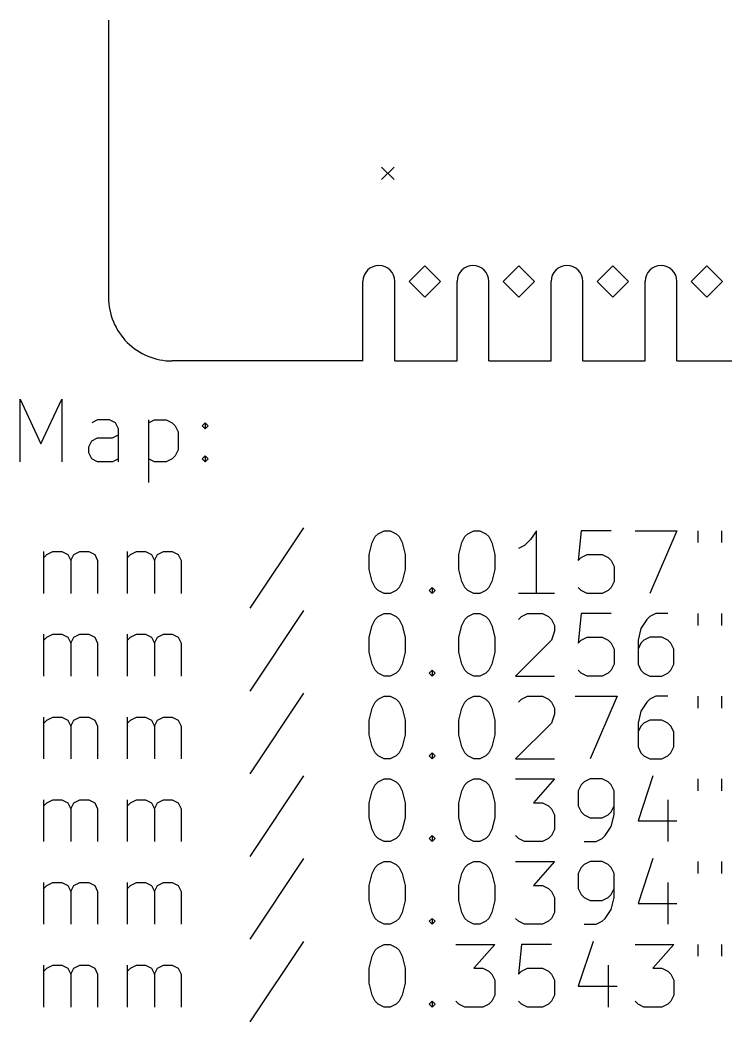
# Model space of a CAD drawing. Extents: x 113.9 to 184, y -131.6 to -37.6.
# Drawn here: x 126.27 to 148.79, y -131.33 to -99.36 of the extents above; entities that cross this region are included whole.
import ezdxf

# ---------------------------------------------------------------- set-up
doc = ezdxf.new("R2010")
doc.units = 0
doc.layers.add('BLACK', color=7, linetype='CONTINUOUS')

msp = doc.modelspace()

# ---------------------------------------------------------------- linework, layer by layer
at = {"layer": 'BLACK', "linetype": 'CONTINUOUS'}
for p, q in [((129.089859, -99.356597), (129.089859, -108.204)), ((137.8, -104.05), (138.2, -104.45)), ((138.2, -104.05), (137.8, -104.45)), ((139.178, -107.196), (138.678, -107.696)), ((139.678, -107.696), (139.178, -107.196)), ((142.178, -107.196), (141.678, -107.696)), ((142.678, -107.696), (142.178, -107.196)), ((145.178, -107.196), (144.678, -107.696)), ((145.678, -107.696), (145.178, -107.196)), ((148.178, -107.196), (147.678, -107.696)), ((148.678, -107.696), (148.178, -107.196)), ((137.208, -110.236002), (137.208, -107.696)), ((138.224, -110.236002), (138.224, -107.696)), ((138.678, -107.696), (139.178, -108.196)), ((139.178, -108.196), (139.678, -107.696)), ((140.208, -110.236002), (140.208, -107.696)), ((141.224, -110.236002), (141.224, -107.696)), ((141.678, -107.696), (142.178, -108.196)), ((142.178, -108.196), (142.678, -107.696)), ((143.208, -110.236002), (143.208, -107.696)), ((144.224, -110.236002), (144.224, -107.696)), ((144.678, -107.696), (145.178, -108.196)), ((145.178, -108.196), (145.678, -107.696)), ((146.208, -110.236002), (146.208, -107.696)), ((147.224, -110.236002), (147.224, -107.696)), ((147.678, -107.696), (148.178, -108.196)), ((148.178, -108.196), (148.678, -107.696)), ((137.208, -110.236002), (131.121859, -110.236002)), ((138.224, -110.236002), (140.208, -110.236002)), ((141.224, -110.236002), (143.208, -110.236002)), ((144.224, -110.236002), (146.208, -110.236002)), ((147.224, -110.236002), (149.208, -110.236002)), ((126.267794, -113.45084), (126.267794, -111.45084)), ((126.267794, -111.45084), (126.934461, -112.879411)), ((126.934461, -112.879411), (127.601127, -111.45084)), ((127.601127, -111.45084), (127.601127, -113.45084)), ((128.743984, -112.117506), (128.553508, -112.212744)), ((129.124937, -112.117506), (128.743984, -112.117506)), ((129.315413, -112.212744), (129.124937, -112.117506)), ((129.410651, -112.403221), (129.315413, -112.212744)), ((130.363032, -112.117506), (130.363032, -114.117506)), ((130.363032, -112.212744), (130.553508, -112.117506)), ((130.553508, -112.117506), (130.934461, -112.117506)), ((130.934461, -112.117506), (131.124937, -112.212744)), ((131.124937, -112.212744), (131.220175, -112.307982)), ((132.077318, -112.307982), (132.172556, -112.212744)), ((132.172556, -112.212744), (132.267794, -112.307982)), ((132.172556, -112.212744), (132.172556, -112.403221)), ((129.410651, -113.45084), (129.410651, -112.403221)), ((131.220175, -112.307982), (131.315413, -112.498459)), ((131.315413, -112.498459), (131.315413, -113.069887)), ((132.172556, -112.403221), (132.077318, -112.307982)), ((132.267794, -112.307982), (132.172556, -112.403221)), ((128.45827, -112.974649), (128.553508, -112.784173)), ((128.553508, -112.784173), (128.743984, -112.688935)), ((128.743984, -112.688935), (129.220175, -112.688935)), ((129.220175, -112.688935), (129.410651, -112.593697)), ((128.45827, -113.165125), (128.45827, -112.974649)), ((128.553508, -113.355602), (128.45827, -113.165125)), ((131.315413, -113.069887), (131.220175, -113.260363)), ((128.743984, -113.45084), (128.553508, -113.355602)), ((129.220175, -113.45084), (128.743984, -113.45084)), ((129.410651, -113.355602), (129.220175, -113.45084)), ((130.553508, -113.45084), (130.363032, -113.355602)), ((130.934461, -113.45084), (130.553508, -113.45084)), ((131.124937, -113.355602), (130.934461, -113.45084)), ((131.220175, -113.260363), (131.124937, -113.355602)), ((132.077318, -113.355602), (132.172556, -113.260363)), ((132.172556, -113.45084), (132.077318, -113.355602)), ((132.172556, -113.260363), (132.267794, -113.355602)), ((132.172556, -113.260363), (132.172556, -113.45084)), ((132.267794, -113.355602), (132.172556, -113.45084)), ((135.315414, -115.555602), (133.601129, -118.12703)), ((137.696367, -115.746078), (137.886843, -115.65084)), ((137.886843, -115.65084), (138.07732, -115.65084)), ((138.07732, -115.65084), (138.267796, -115.746078)), ((140.55351, -115.746078), (140.743986, -115.65084)), ((140.743986, -115.65084), (140.934463, -115.65084)), ((140.934463, -115.65084), (141.124939, -115.746078)), ((142.743986, -115.65084), (142.55351, -115.936554)), ((142.743986, -117.65084), (142.743986, -115.65084)), ((144.172558, -115.65084), (144.07732, -116.603221)), ((145.124939, -115.65084), (144.172558, -115.65084)), ((145.886844, -115.65084), (147.220177, -115.65084)), ((147.220177, -115.65084), (146.363034, -117.65084)), ((147.886844, -115.65084), (147.886844, -116.031792)), ((148.648749, -115.65084), (148.648749, -116.031792)), ((137.410653, -116.412744), (137.505891, -116.031792)), ((137.505891, -116.031792), (137.601129, -115.841316)), ((137.601129, -115.841316), (137.696367, -115.746078)), ((138.267796, -115.746078), (138.363034, -115.841316)), ((138.363034, -115.841316), (138.458272, -116.031792)), ((138.458272, -116.031792), (138.55351, -116.412744)), ((140.267796, -116.412744), (140.363034, -116.031792)), ((140.363034, -116.031792), (140.458272, -115.841316)), ((140.458272, -115.841316), (140.55351, -115.746078)), ((141.124939, -115.746078), (141.220177, -115.841316)), ((141.220177, -115.841316), (141.315415, -116.031792)), ((141.315415, -116.031792), (141.410653, -116.412744)), ((142.55351, -115.936554), (142.363034, -116.12703)), ((127.029699, -117.65084), (127.029699, -116.317506)), ((127.124937, -116.412744), (127.315413, -116.317506)), ((127.315413, -116.317506), (127.601128, -116.317506)), ((127.601128, -116.317506), (127.791604, -116.412744)), ((127.98208, -116.412744), (128.172556, -116.317506)), ((128.172556, -116.317506), (128.45827, -116.317506)), ((128.45827, -116.317506), (128.648747, -116.412744)), ((129.696366, -117.65084), (129.696366, -116.317506)), ((129.791604, -116.412744), (129.98208, -116.317506)), ((129.98208, -116.317506), (130.267795, -116.317506)), ((130.267795, -116.317506), (130.458271, -116.412744)), ((130.648747, -116.412744), (130.839223, -116.317506)), ((130.839223, -116.317506), (131.124937, -116.317506)), ((131.124937, -116.317506), (131.315414, -116.412744)), ((142.363034, -116.12703), (142.172558, -116.222268)), ((127.029699, -116.507982), (127.124937, -116.412744)), ((127.791604, -116.412744), (127.886842, -116.603221)), ((127.886842, -116.603221), (127.98208, -116.412744)), ((127.886842, -116.603221), (127.886842, -117.65084)), ((128.648747, -116.412744), (128.743985, -116.603221)), ((128.743985, -116.603221), (128.743985, -117.65084)), ((129.696366, -116.507982), (129.791604, -116.412744)), ((130.458271, -116.412744), (130.553509, -116.603221)), ((130.553509, -116.603221), (130.648747, -116.412744)), ((130.553509, -116.603221), (130.553509, -117.65084)), ((131.315414, -116.412744), (131.410652, -116.603221)), ((131.410652, -116.603221), (131.410652, -117.65084)), ((137.410653, -116.888935), (137.410653, -116.412744)), ((138.55351, -116.412744), (138.55351, -116.888935)), ((140.267796, -116.888935), (140.267796, -116.412744)), ((141.410653, -116.412744), (141.410653, -116.888935)), ((144.07732, -116.603221), (144.172558, -116.507982)), ((144.172558, -116.507982), (144.363034, -116.412744)), ((144.363034, -116.412744), (144.839225, -116.412744)), ((144.839225, -116.412744), (145.029701, -116.507982)), ((145.029701, -116.507982), (145.124939, -116.603221)), ((145.124939, -116.603221), (145.220177, -116.793697)), ((137.505891, -117.269887), (137.410653, -116.888935)), ((138.55351, -116.888935), (138.458272, -117.269887)), ((140.363034, -117.269887), (140.267796, -116.888935)), ((141.410653, -116.888935), (141.315415, -117.269887)), ((145.220177, -116.793697), (145.220177, -117.269887)), ((137.601129, -117.460363), (137.505891, -117.269887)), ((138.458272, -117.269887), (138.363034, -117.460363)), ((140.458272, -117.460363), (140.363034, -117.269887)), ((141.315415, -117.269887), (141.220177, -117.460363)), ((145.220177, -117.269887), (145.124939, -117.460363)), ((137.696367, -117.555602), (137.601129, -117.460363)), ((137.886843, -117.65084), (137.696367, -117.555602)), ((138.07732, -117.65084), (137.886843, -117.65084)), ((138.267796, -117.555602), (138.07732, -117.65084)), ((138.363034, -117.460363), (138.267796, -117.555602)), ((139.315415, -117.555602), (139.410653, -117.460363)), ((139.410653, -117.65084), (139.315415, -117.555602)), ((139.410653, -117.460363), (139.505891, -117.555602)), ((139.410653, -117.460363), (139.410653, -117.65084)), ((139.505891, -117.555602), (139.410653, -117.65084)), ((140.55351, -117.555602), (140.458272, -117.460363)), ((140.743986, -117.65084), (140.55351, -117.555602)), ((140.934463, -117.65084), (140.743986, -117.65084)), ((141.124939, -117.555602), (140.934463, -117.65084)), ((141.220177, -117.460363), (141.124939, -117.555602)), ((143.315415, -117.65084), (142.172558, -117.65084)), ((144.172558, -117.555602), (144.07732, -117.460363)), ((144.363034, -117.65084), (144.172558, -117.555602)), ((144.839225, -117.65084), (144.363034, -117.65084)), ((145.029701, -117.555602), (144.839225, -117.65084)), ((145.124939, -117.460363), (145.029701, -117.555602)), ((135.315414, -118.195602), (133.601129, -120.76703)), ((137.505891, -118.671792), (137.601129, -118.481316)), ((137.601129, -118.481316), (137.696367, -118.386078)), ((137.696367, -118.386078), (137.886843, -118.29084)), ((137.886843, -118.29084), (138.07732, -118.29084)), ((138.07732, -118.29084), (138.267796, -118.386078)), ((138.267796, -118.386078), (138.363034, -118.481316)), ((138.363034, -118.481316), (138.458272, -118.671792)), ((140.363034, -118.671792), (140.458272, -118.481316)), ((140.458272, -118.481316), (140.55351, -118.386078)), ((140.55351, -118.386078), (140.743986, -118.29084)), ((140.743986, -118.29084), (140.934463, -118.29084)), ((140.934463, -118.29084), (141.124939, -118.386078)), ((141.124939, -118.386078), (141.220177, -118.481316)), ((141.220177, -118.481316), (141.315415, -118.671792)), ((142.172558, -118.481316), (142.267796, -118.386078)), ((142.267796, -118.386078), (142.458272, -118.29084)), ((142.458272, -118.29084), (142.934463, -118.29084)), ((142.934463, -118.29084), (143.124939, -118.386078)), ((143.124939, -118.386078), (143.220177, -118.481316)), ((143.220177, -118.481316), (143.315415, -118.671792)), ((144.172558, -118.29084), (144.07732, -119.243221)), ((145.124939, -118.29084), (144.172558, -118.29084)), ((146.267796, -118.481316), (146.07732, -118.76703)), ((146.363034, -118.386078), (146.267796, -118.481316)), ((146.55351, -118.29084), (146.363034, -118.386078)), ((146.934463, -118.29084), (146.55351, -118.29084)), ((147.886844, -118.29084), (147.886844, -118.671792)), ((148.648749, -118.29084), (148.648749, -118.671792)), ((137.410653, -119.052744), (137.505891, -118.671792)), ((138.458272, -118.671792), (138.55351, -119.052744)), ((140.267796, -119.052744), (140.363034, -118.671792)), ((141.315415, -118.671792), (141.410653, -119.052744)), ((143.315415, -118.862268), (143.220177, -119.147982)), ((143.315415, -118.671792), (143.315415, -118.862268)), ((146.07732, -118.76703), (145.982082, -119.147982)), ((127.029699, -120.29084), (127.029699, -118.957506)), ((127.029699, -119.147982), (127.124937, -119.052744)), ((127.124937, -119.052744), (127.315413, -118.957506)), ((127.315413, -118.957506), (127.601128, -118.957506)), ((127.601128, -118.957506), (127.791604, -119.052744)), ((127.791604, -119.052744), (127.886842, -119.243221)), ((127.886842, -119.243221), (127.98208, -119.052744)), ((127.886842, -119.243221), (127.886842, -120.29084)), ((127.98208, -119.052744), (128.172556, -118.957506)), ((128.172556, -118.957506), (128.45827, -118.957506)), ((128.45827, -118.957506), (128.648747, -119.052744)), ((128.648747, -119.052744), (128.743985, -119.243221)), ((128.743985, -119.243221), (128.743985, -120.29084)), ((129.696366, -120.29084), (129.696366, -118.957506)), ((129.696366, -119.147982), (129.791604, -119.052744)), ((129.791604, -119.052744), (129.98208, -118.957506)), ((129.98208, -118.957506), (130.267795, -118.957506)), ((130.267795, -118.957506), (130.458271, -119.052744)), ((130.458271, -119.052744), (130.553509, -119.243221)), ((130.553509, -119.243221), (130.648747, -119.052744)), ((130.553509, -119.243221), (130.553509, -120.29084)), ((130.648747, -119.052744), (130.839223, -118.957506)), ((130.839223, -118.957506), (131.124937, -118.957506)), ((131.124937, -118.957506), (131.315414, -119.052744)), ((131.315414, -119.052744), (131.410652, -119.243221)), ((131.410652, -119.243221), (131.410652, -120.29084)), ((137.410653, -119.528935), (137.410653, -119.052744)), ((138.55351, -119.052744), (138.55351, -119.528935)), ((140.267796, -119.528935), (140.267796, -119.052744)), ((141.410653, -119.052744), (141.410653, -119.528935)), ((143.220177, -119.147982), (142.07732, -120.29084)), ((144.07732, -119.243221), (144.172558, -119.147982)), ((144.172558, -119.147982), (144.363034, -119.052744)), ((144.363034, -119.052744), (144.839225, -119.052744)), ((144.839225, -119.052744), (145.029701, -119.147982)), ((145.029701, -119.147982), (145.124939, -119.243221)), ((145.124939, -119.243221), (145.220177, -119.433697)), ((145.982082, -119.147982), (145.982082, -119.909887)), ((146.07732, -119.243221), (145.982082, -119.433697)), ((146.172558, -119.147982), (146.07732, -119.243221)), ((146.363034, -119.052744), (146.172558, -119.147982)), ((146.743987, -119.052744), (146.363034, -119.052744)), ((146.934463, -119.147982), (146.743987, -119.052744)), ((147.029701, -119.243221), (146.934463, -119.147982)), ((147.124939, -119.433697), (147.029701, -119.243221)), ((137.505891, -119.909887), (137.410653, -119.528935)), ((138.55351, -119.528935), (138.458272, -119.909887)), ((140.363034, -119.909887), (140.267796, -119.528935)), ((141.410653, -119.528935), (141.315415, -119.909887)), ((145.220177, -119.433697), (145.220177, -119.909887)), ((147.124939, -119.909887), (147.124939, -119.433697)), ((137.601129, -120.100363), (137.505891, -119.909887)), ((137.696367, -120.195602), (137.601129, -120.100363)), ((137.886843, -120.29084), (137.696367, -120.195602)), ((138.267796, -120.195602), (138.07732, -120.29084)), ((138.363034, -120.100363), (138.267796, -120.195602)), ((138.458272, -119.909887), (138.363034, -120.100363)), ((139.315415, -120.195602), (139.410653, -120.100363)), ((139.410653, -120.29084), (139.315415, -120.195602)), ((139.410653, -120.100363), (139.505891, -120.195602)), ((139.410653, -120.100363), (139.410653, -120.29084)), ((139.505891, -120.195602), (139.410653, -120.29084)), ((140.458272, -120.100363), (140.363034, -119.909887)), ((140.55351, -120.195602), (140.458272, -120.100363)), ((140.743986, -120.29084), (140.55351, -120.195602)), ((141.124939, -120.195602), (140.934463, -120.29084)), ((141.220177, -120.100363), (141.124939, -120.195602)), ((141.315415, -119.909887), (141.220177, -120.100363)), ((144.172558, -120.195602), (144.07732, -120.100363)), ((144.363034, -120.29084), (144.172558, -120.195602)), ((145.029701, -120.195602), (144.839225, -120.29084)), ((145.124939, -120.100363), (145.029701, -120.195602)), ((145.220177, -119.909887), (145.124939, -120.100363)), ((145.982082, -119.909887), (146.07732, -120.100363)), ((146.07732, -120.100363), (146.172558, -120.195602)), ((146.172558, -120.195602), (146.363034, -120.29084)), ((146.743987, -120.29084), (146.934463, -120.195602)), ((146.934463, -120.195602), (147.029701, -120.100363)), ((147.029701, -120.100363), (147.124939, -119.909887)), ((138.07732, -120.29084), (137.886843, -120.29084)), ((140.934463, -120.29084), (140.743986, -120.29084)), ((142.07732, -120.29084), (143.315415, -120.29084)), ((144.839225, -120.29084), (144.363034, -120.29084)), ((146.363034, -120.29084), (146.743987, -120.29084)), ((135.315414, -120.835602), (133.601129, -123.40703)), ((137.505891, -121.311792), (137.601129, -121.121316)), ((137.601129, -121.121316), (137.696367, -121.026078)), ((137.696367, -121.026078), (137.886843, -120.93084)), ((137.886843, -120.93084), (138.07732, -120.93084)), ((138.07732, -120.93084), (138.267796, -121.026078)), ((138.267796, -121.026078), (138.363034, -121.121316)), ((138.363034, -121.121316), (138.458272, -121.311792)), ((140.363034, -121.311792), (140.458272, -121.121316)), ((140.458272, -121.121316), (140.55351, -121.026078)), ((140.55351, -121.026078), (140.743986, -120.93084)), ((140.743986, -120.93084), (140.934463, -120.93084)), ((140.934463, -120.93084), (141.124939, -121.026078)), ((141.124939, -121.026078), (141.220177, -121.121316)), ((141.220177, -121.121316), (141.315415, -121.311792)), ((142.172558, -121.121316), (142.267796, -121.026078)), ((142.267796, -121.026078), (142.458272, -120.93084)), ((142.458272, -120.93084), (142.934463, -120.93084)), ((142.934463, -120.93084), (143.124939, -121.026078)), ((143.124939, -121.026078), (143.220177, -121.121316)), ((143.220177, -121.121316), (143.315415, -121.311792)), ((143.982082, -120.93084), (145.315415, -120.93084)), ((145.315415, -120.93084), (144.458272, -122.93084)), ((146.267796, -121.121316), (146.07732, -121.40703)), ((146.363034, -121.026078), (146.267796, -121.121316)), ((146.55351, -120.93084), (146.363034, -121.026078)), ((146.934463, -120.93084), (146.55351, -120.93084)), ((147.886844, -120.93084), (147.886844, -121.311792)), ((148.648749, -120.93084), (148.648749, -121.311792)), ((137.410653, -121.692744), (137.505891, -121.311792)), ((138.458272, -121.311792), (138.55351, -121.692744)), ((140.267796, -121.692744), (140.363034, -121.311792)), ((141.315415, -121.311792), (141.410653, -121.692744)), ((143.315415, -121.311792), (143.315415, -121.502268)), ((146.07732, -121.40703), (145.982082, -121.787982)), ((127.029699, -122.93084), (127.029699, -121.597506)), ((127.029699, -121.787982), (127.124937, -121.692744)), ((127.124937, -121.692744), (127.315413, -121.597506)), ((127.315413, -121.597506), (127.601128, -121.597506)), ((127.601128, -121.597506), (127.791604, -121.692744)), ((127.791604, -121.692744), (127.886842, -121.883221)), ((127.886842, -121.883221), (127.98208, -121.692744)), ((127.98208, -121.692744), (128.172556, -121.597506)), ((128.172556, -121.597506), (128.45827, -121.597506)), ((128.45827, -121.597506), (128.648747, -121.692744)), ((128.648747, -121.692744), (128.743985, -121.883221)), ((129.696366, -122.93084), (129.696366, -121.597506)), ((129.696366, -121.787982), (129.791604, -121.692744)), ((129.791604, -121.692744), (129.98208, -121.597506)), ((129.98208, -121.597506), (130.267795, -121.597506)), ((130.267795, -121.597506), (130.458271, -121.692744)), ((130.458271, -121.692744), (130.553509, -121.883221)), ((130.553509, -121.883221), (130.648747, -121.692744)), ((130.648747, -121.692744), (130.839223, -121.597506)), ((130.839223, -121.597506), (131.124937, -121.597506)), ((131.124937, -121.597506), (131.315414, -121.692744)), ((131.315414, -121.692744), (131.410652, -121.883221)), ((137.410653, -122.168935), (137.410653, -121.692744)), ((138.55351, -121.692744), (138.55351, -122.168935)), ((140.267796, -122.168935), (140.267796, -121.692744)), ((141.410653, -121.692744), (141.410653, -122.168935)), ((143.220177, -121.787982), (142.07732, -122.93084)), ((143.315415, -121.502268), (143.220177, -121.787982)), ((145.982082, -121.787982), (145.982082, -122.549887)), ((146.172558, -121.787982), (146.07732, -121.883221)), ((146.363034, -121.692744), (146.172558, -121.787982)), ((146.743987, -121.692744), (146.363034, -121.692744)), ((146.934463, -121.787982), (146.743987, -121.692744)), ((147.029701, -121.883221), (146.934463, -121.787982)), ((127.886842, -121.883221), (127.886842, -122.93084)), ((128.743985, -121.883221), (128.743985, -122.93084)), ((130.553509, -121.883221), (130.553509, -122.93084)), ((131.410652, -121.883221), (131.410652, -122.93084)), ((146.07732, -121.883221), (145.982082, -122.073697)), ((147.124939, -122.073697), (147.029701, -121.883221)), ((147.124939, -122.549887), (147.124939, -122.073697)), ((137.505891, -122.549887), (137.410653, -122.168935)), ((138.55351, -122.168935), (138.458272, -122.549887)), ((140.363034, -122.549887), (140.267796, -122.168935)), ((141.410653, -122.168935), (141.315415, -122.549887)), ((137.601129, -122.740363), (137.505891, -122.549887)), ((137.696367, -122.835602), (137.601129, -122.740363)), ((138.363034, -122.740363), (138.267796, -122.835602)), ((138.458272, -122.549887), (138.363034, -122.740363)), ((139.315415, -122.835602), (139.410653, -122.740363)), ((139.410653, -122.740363), (139.505891, -122.835602)), ((139.410653, -122.740363), (139.410653, -122.93084)), ((140.458272, -122.740363), (140.363034, -122.549887)), ((140.55351, -122.835602), (140.458272, -122.740363)), ((141.220177, -122.740363), (141.124939, -122.835602)), ((141.315415, -122.549887), (141.220177, -122.740363)), ((145.982082, -122.549887), (146.07732, -122.740363)), ((146.07732, -122.740363), (146.172558, -122.835602)), ((146.934463, -122.835602), (147.029701, -122.740363)), ((147.029701, -122.740363), (147.124939, -122.549887)), ((137.886843, -122.93084), (137.696367, -122.835602)), ((138.07732, -122.93084), (137.886843, -122.93084)), ((138.267796, -122.835602), (138.07732, -122.93084)), ((139.410653, -122.93084), (139.315415, -122.835602)), ((139.505891, -122.835602), (139.410653, -122.93084)), ((140.743986, -122.93084), (140.55351, -122.835602)), ((140.934463, -122.93084), (140.743986, -122.93084)), ((141.124939, -122.835602), (140.934463, -122.93084)), ((142.07732, -122.93084), (143.315415, -122.93084)), ((146.172558, -122.835602), (146.363034, -122.93084)), ((146.363034, -122.93084), (146.743987, -122.93084)), ((146.743987, -122.93084), (146.934463, -122.835602)), ((135.315414, -123.475602), (133.601129, -126.04703)), ((137.601129, -123.761316), (137.696367, -123.666078)), ((137.696367, -123.666078), (137.886843, -123.57084)), ((137.886843, -123.57084), (138.07732, -123.57084)), ((138.07732, -123.57084), (138.267796, -123.666078)), ((138.267796, -123.666078), (138.363034, -123.761316)), ((140.458272, -123.761316), (140.55351, -123.666078)), ((140.55351, -123.666078), (140.743986, -123.57084)), ((140.743986, -123.57084), (140.934463, -123.57084)), ((140.934463, -123.57084), (141.124939, -123.666078)), ((141.124939, -123.666078), (141.220177, -123.761316)), ((142.07732, -123.57084), (143.315415, -123.57084)), ((143.315415, -123.57084), (142.648748, -124.332744)), ((144.267796, -123.666078), (144.172558, -123.761316)), ((144.458272, -123.57084), (144.267796, -123.666078)), ((144.839225, -123.57084), (144.458272, -123.57084)), ((145.029701, -123.666078), (144.839225, -123.57084)), ((145.124939, -123.761316), (145.029701, -123.666078)), ((146.458272, -123.475602), (145.982082, -124.904173)), ((147.886844, -123.57084), (147.886844, -123.951792)), ((148.648749, -123.57084), (148.648749, -123.951792)), ((137.410653, -124.332744), (137.505891, -123.951792)), ((137.505891, -123.951792), (137.601129, -123.761316)), ((138.363034, -123.761316), (138.458272, -123.951792)), ((138.458272, -123.951792), (138.55351, -124.332744)), ((140.267796, -124.332744), (140.363034, -123.951792)), ((140.363034, -123.951792), (140.458272, -123.761316)), ((141.220177, -123.761316), (141.315415, -123.951792)), ((141.315415, -123.951792), (141.410653, -124.332744)), ((144.172558, -123.761316), (144.07732, -123.951792)), ((144.07732, -123.951792), (144.07732, -124.427982)), ((145.220177, -123.951792), (145.124939, -123.761316)), ((145.220177, -124.713697), (145.220177, -123.951792)), ((127.029699, -125.57084), (127.029699, -124.237506)), ((127.029699, -124.427982), (127.124937, -124.332744)), ((127.124937, -124.332744), (127.315413, -124.237506)), ((127.315413, -124.237506), (127.601128, -124.237506)), ((127.601128, -124.237506), (127.791604, -124.332744)), ((127.791604, -124.332744), (127.886842, -124.523221)), ((127.886842, -124.523221), (127.98208, -124.332744)), ((127.98208, -124.332744), (128.172556, -124.237506)), ((128.172556, -124.237506), (128.45827, -124.237506)), ((128.45827, -124.237506), (128.648747, -124.332744)), ((128.648747, -124.332744), (128.743985, -124.523221)), ((129.696366, -125.57084), (129.696366, -124.237506)), ((129.696366, -124.427982), (129.791604, -124.332744)), ((129.791604, -124.332744), (129.98208, -124.237506)), ((129.98208, -124.237506), (130.267795, -124.237506)), ((130.267795, -124.237506), (130.458271, -124.332744)), ((130.458271, -124.332744), (130.553509, -124.523221)), ((130.553509, -124.523221), (130.648747, -124.332744)), ((130.648747, -124.332744), (130.839223, -124.237506)), ((130.839223, -124.237506), (131.124937, -124.237506)), ((131.124937, -124.237506), (131.315414, -124.332744)), ((131.315414, -124.332744), (131.410652, -124.523221)), ((137.410653, -124.808935), (137.410653, -124.332744)), ((138.55351, -124.332744), (138.55351, -124.808935)), ((140.267796, -124.808935), (140.267796, -124.332744)), ((141.410653, -124.332744), (141.410653, -124.808935)), ((142.648748, -124.332744), (142.934463, -124.332744)), ((142.934463, -124.332744), (143.124939, -124.427982)), ((146.934463, -124.237506), (146.934463, -125.57084)), ((127.886842, -124.523221), (127.886842, -125.57084)), ((128.743985, -124.523221), (128.743985, -125.57084)), ((130.553509, -124.523221), (130.553509, -125.57084)), ((131.410652, -124.523221), (131.410652, -125.57084)), ((143.124939, -124.427982), (143.220177, -124.523221)), ((143.220177, -124.523221), (143.315415, -124.713697)), ((144.07732, -124.427982), (144.172558, -124.618459)), ((144.172558, -124.618459), (144.267796, -124.713697)), ((145.029701, -124.713697), (145.124939, -124.618459)), ((145.124939, -124.618459), (145.220177, -124.427982)), ((137.505891, -125.189887), (137.410653, -124.808935)), ((138.55351, -124.808935), (138.458272, -125.189887)), ((140.363034, -125.189887), (140.267796, -124.808935)), ((141.410653, -124.808935), (141.315415, -125.189887)), ((143.315415, -124.713697), (143.315415, -125.189887)), ((144.267796, -124.713697), (144.458272, -124.808935)), ((144.458272, -124.808935), (144.839225, -124.808935)), ((144.839225, -124.808935), (145.029701, -124.713697)), ((145.124939, -125.094649), (145.220177, -124.713697)), ((145.982082, -124.904173), (147.220177, -124.904173)), ((137.601129, -125.380363), (137.505891, -125.189887)), ((138.458272, -125.189887), (138.363034, -125.380363)), ((140.458272, -125.380363), (140.363034, -125.189887)), ((141.315415, -125.189887), (141.220177, -125.380363)), ((143.315415, -125.189887), (143.220177, -125.380363)), ((144.934463, -125.380363), (145.124939, -125.094649)), ((137.696367, -125.475602), (137.601129, -125.380363)), ((137.886843, -125.57084), (137.696367, -125.475602)), ((138.07732, -125.57084), (137.886843, -125.57084)), ((138.267796, -125.475602), (138.07732, -125.57084)), ((138.363034, -125.380363), (138.267796, -125.475602)), ((139.315415, -125.475602), (139.410653, -125.380363)), ((139.410653, -125.57084), (139.315415, -125.475602)), ((139.410653, -125.380363), (139.505891, -125.475602)), ((139.410653, -125.380363), (139.410653, -125.57084)), ((139.505891, -125.475602), (139.410653, -125.57084)), ((140.55351, -125.475602), (140.458272, -125.380363)), ((140.743986, -125.57084), (140.55351, -125.475602)), ((140.934463, -125.57084), (140.743986, -125.57084)), ((141.124939, -125.475602), (140.934463, -125.57084)), ((141.220177, -125.380363), (141.124939, -125.475602)), ((142.172558, -125.475602), (142.07732, -125.380363)), ((142.363034, -125.57084), (142.172558, -125.475602)), ((142.934463, -125.57084), (142.363034, -125.57084)), ((143.124939, -125.475602), (142.934463, -125.57084)), ((143.220177, -125.380363), (143.124939, -125.475602)), ((144.267796, -125.57084), (144.648748, -125.57084)), ((144.648748, -125.57084), (144.839225, -125.475602)), ((144.839225, -125.475602), (144.934463, -125.380363)), ((135.315414, -126.115602), (133.601129, -128.68703)), ((137.696367, -126.306078), (137.886843, -126.21084)), ((137.886843, -126.21084), (138.07732, -126.21084)), ((138.07732, -126.21084), (138.267796, -126.306078)), ((140.55351, -126.306078), (140.743986, -126.21084)), ((140.743986, -126.21084), (140.934463, -126.21084)), ((140.934463, -126.21084), (141.124939, -126.306078)), ((142.07732, -126.21084), (143.315415, -126.21084)), ((143.315415, -126.21084), (142.648748, -126.972744)), ((144.458272, -126.21084), (144.267796, -126.306078)), ((144.839225, -126.21084), (144.458272, -126.21084)), ((145.029701, -126.306078), (144.839225, -126.21084)), ((146.458272, -126.115602), (145.982082, -127.544173)), ((147.886844, -126.21084), (147.886844, -126.591792)), ((148.648749, -126.21084), (148.648749, -126.591792)), ((137.410653, -126.972744), (137.505891, -126.591792)), ((137.505891, -126.591792), (137.601129, -126.401316)), ((137.601129, -126.401316), (137.696367, -126.306078)), ((138.267796, -126.306078), (138.363034, -126.401316)), ((138.363034, -126.401316), (138.458272, -126.591792)), ((138.458272, -126.591792), (138.55351, -126.972744)), ((140.267796, -126.972744), (140.363034, -126.591792)), ((140.363034, -126.591792), (140.458272, -126.401316)), ((140.458272, -126.401316), (140.55351, -126.306078)), ((141.124939, -126.306078), (141.220177, -126.401316)), ((141.220177, -126.401316), (141.315415, -126.591792)), ((141.315415, -126.591792), (141.410653, -126.972744)), ((144.172558, -126.401316), (144.07732, -126.591792)), ((144.07732, -126.591792), (144.07732, -127.067982)), ((144.267796, -126.306078), (144.172558, -126.401316)), ((145.124939, -126.401316), (145.029701, -126.306078)), ((145.220177, -126.591792), (145.124939, -126.401316)), ((145.220177, -127.353697), (145.220177, -126.591792)), ((127.029699, -128.21084), (127.029699, -126.877506)), ((127.124937, -126.972744), (127.315413, -126.877506)), ((127.315413, -126.877506), (127.601128, -126.877506)), ((127.601128, -126.877506), (127.791604, -126.972744)), ((127.98208, -126.972744), (128.172556, -126.877506)), ((128.172556, -126.877506), (128.45827, -126.877506)), ((128.45827, -126.877506), (128.648747, -126.972744)), ((129.696366, -128.21084), (129.696366, -126.877506)), ((129.791604, -126.972744), (129.98208, -126.877506)), ((129.98208, -126.877506), (130.267795, -126.877506)), ((130.267795, -126.877506), (130.458271, -126.972744)), ((130.648747, -126.972744), (130.839223, -126.877506)), ((130.839223, -126.877506), (131.124937, -126.877506)), ((131.124937, -126.877506), (131.315414, -126.972744)), ((146.934463, -126.877506), (146.934463, -128.21084)), ((127.029699, -127.067982), (127.124937, -126.972744)), ((127.791604, -126.972744), (127.886842, -127.163221)), ((127.886842, -127.163221), (127.98208, -126.972744)), ((127.886842, -127.163221), (127.886842, -128.21084)), ((128.648747, -126.972744), (128.743985, -127.163221)), ((128.743985, -127.163221), (128.743985, -128.21084)), ((129.696366, -127.067982), (129.791604, -126.972744)), ((130.458271, -126.972744), (130.553509, -127.163221)), ((130.553509, -127.163221), (130.648747, -126.972744)), ((130.553509, -127.163221), (130.553509, -128.21084)), ((131.315414, -126.972744), (131.410652, -127.163221)), ((131.410652, -127.163221), (131.410652, -128.21084)), ((137.410653, -127.448935), (137.410653, -126.972744)), ((138.55351, -126.972744), (138.55351, -127.448935)), ((140.267796, -127.448935), (140.267796, -126.972744)), ((141.410653, -126.972744), (141.410653, -127.448935)), ((142.648748, -126.972744), (142.934463, -126.972744)), ((142.934463, -126.972744), (143.124939, -127.067982)), ((143.124939, -127.067982), (143.220177, -127.163221)), ((143.220177, -127.163221), (143.315415, -127.353697)), ((144.07732, -127.067982), (144.172558, -127.258459)), ((145.124939, -127.258459), (145.220177, -127.067982)), ((137.505891, -127.829887), (137.410653, -127.448935)), ((138.55351, -127.448935), (138.458272, -127.829887)), ((140.363034, -127.829887), (140.267796, -127.448935)), ((141.410653, -127.448935), (141.315415, -127.829887)), ((143.315415, -127.353697), (143.315415, -127.829887)), ((144.172558, -127.258459), (144.267796, -127.353697)), ((144.267796, -127.353697), (144.458272, -127.448935)), ((144.458272, -127.448935), (144.839225, -127.448935)), ((144.839225, -127.448935), (145.029701, -127.353697)), ((145.029701, -127.353697), (145.124939, -127.258459)), ((145.124939, -127.734649), (145.220177, -127.353697)), ((145.982082, -127.544173), (147.220177, -127.544173)), ((137.601129, -128.020363), (137.505891, -127.829887)), ((138.458272, -127.829887), (138.363034, -128.020363)), ((140.458272, -128.020363), (140.363034, -127.829887)), ((141.315415, -127.829887), (141.220177, -128.020363)), ((143.315415, -127.829887), (143.220177, -128.020363)), ((144.934463, -128.020363), (145.124939, -127.734649)), ((137.696367, -128.115602), (137.601129, -128.020363)), ((137.886843, -128.21084), (137.696367, -128.115602)), ((138.267796, -128.115602), (138.07732, -128.21084)), ((138.363034, -128.020363), (138.267796, -128.115602)), ((139.315415, -128.115602), (139.410653, -128.020363)), ((139.410653, -128.21084), (139.315415, -128.115602)), ((139.410653, -128.020363), (139.505891, -128.115602)), ((139.410653, -128.020363), (139.410653, -128.21084)), ((139.505891, -128.115602), (139.410653, -128.21084)), ((140.55351, -128.115602), (140.458272, -128.020363)), ((140.743986, -128.21084), (140.55351, -128.115602)), ((141.124939, -128.115602), (140.934463, -128.21084)), ((141.220177, -128.020363), (141.124939, -128.115602)), ((142.172558, -128.115602), (142.07732, -128.020363)), ((142.363034, -128.21084), (142.172558, -128.115602)), ((143.124939, -128.115602), (142.934463, -128.21084)), ((143.220177, -128.020363), (143.124939, -128.115602)), ((144.648748, -128.21084), (144.839225, -128.115602)), ((144.839225, -128.115602), (144.934463, -128.020363)), ((138.07732, -128.21084), (137.886843, -128.21084)), ((140.934463, -128.21084), (140.743986, -128.21084)), ((142.934463, -128.21084), (142.363034, -128.21084)), ((144.267796, -128.21084), (144.648748, -128.21084)), ((135.315414, -128.755602), (133.601129, -131.32703)), ((144.55351, -128.755602), (144.07732, -130.184173)), ((137.505891, -129.231792), (137.601129, -129.041316)), ((137.601129, -129.041316), (137.696367, -128.946078)), ((137.696367, -128.946078), (137.886843, -128.85084)), ((137.886843, -128.85084), (138.07732, -128.85084)), ((138.07732, -128.85084), (138.267796, -128.946078)), ((138.267796, -128.946078), (138.363034, -129.041316)), ((138.363034, -129.041316), (138.458272, -129.231792)), ((140.172558, -128.85084), (141.410653, -128.85084)), ((141.410653, -128.85084), (140.743986, -129.612744)), ((142.267796, -128.85084), (142.172558, -129.803221)), ((143.220177, -128.85084), (142.267796, -128.85084)), ((145.886844, -128.85084), (147.124939, -128.85084)), ((147.124939, -128.85084), (146.458272, -129.612744)), ((147.886844, -128.85084), (147.886844, -129.231792)), ((148.648749, -128.85084), (148.648749, -129.231792)), ((137.410653, -129.612744), (137.505891, -129.231792)), ((138.458272, -129.231792), (138.55351, -129.612744)), ((127.029699, -130.85084), (127.029699, -129.517506)), ((127.029699, -129.707982), (127.124937, -129.612744)), ((127.124937, -129.612744), (127.315413, -129.517506)), ((127.315413, -129.517506), (127.601128, -129.517506)), ((127.601128, -129.517506), (127.791604, -129.612744)), ((127.791604, -129.612744), (127.886842, -129.803221)), ((127.886842, -129.803221), (127.98208, -129.612744)), ((127.98208, -129.612744), (128.172556, -129.517506)), ((128.172556, -129.517506), (128.45827, -129.517506)), ((128.45827, -129.517506), (128.648747, -129.612744)), ((128.648747, -129.612744), (128.743985, -129.803221)), ((129.696366, -130.85084), (129.696366, -129.517506)), ((129.696366, -129.707982), (129.791604, -129.612744)), ((129.791604, -129.612744), (129.98208, -129.517506)), ((129.98208, -129.517506), (130.267795, -129.517506)), ((130.267795, -129.517506), (130.458271, -129.612744)), ((130.458271, -129.612744), (130.553509, -129.803221)), ((130.553509, -129.803221), (130.648747, -129.612744)), ((130.648747, -129.612744), (130.839223, -129.517506)), ((130.839223, -129.517506), (131.124937, -129.517506)), ((131.124937, -129.517506), (131.315414, -129.612744)), ((131.315414, -129.612744), (131.410652, -129.803221)), ((137.410653, -130.088935), (137.410653, -129.612744)), ((138.55351, -129.612744), (138.55351, -130.088935)), ((140.743986, -129.612744), (141.029701, -129.612744)), ((141.029701, -129.612744), (141.220177, -129.707982)), ((141.220177, -129.707982), (141.315415, -129.803221)), ((142.172558, -129.803221), (142.267796, -129.707982)), ((142.267796, -129.707982), (142.458272, -129.612744)), ((142.458272, -129.612744), (142.934463, -129.612744)), ((142.934463, -129.612744), (143.124939, -129.707982)), ((143.124939, -129.707982), (143.220177, -129.803221)), ((145.029701, -129.517506), (145.029701, -130.85084)), ((146.458272, -129.612744), (146.743987, -129.612744)), ((146.743987, -129.612744), (146.934463, -129.707982)), ((146.934463, -129.707982), (147.029701, -129.803221)), ((127.886842, -129.803221), (127.886842, -130.85084)), ((128.743985, -129.803221), (128.743985, -130.85084)), ((130.553509, -129.803221), (130.553509, -130.85084)), ((131.410652, -129.803221), (131.410652, -130.85084)), ((137.505891, -130.469887), (137.410653, -130.088935)), ((138.55351, -130.088935), (138.458272, -130.469887)), ((141.315415, -129.803221), (141.410653, -129.993697)), ((141.410653, -129.993697), (141.410653, -130.469887)), ((143.220177, -129.803221), (143.315415, -129.993697)), ((143.315415, -129.993697), (143.315415, -130.469887)), ((147.029701, -129.803221), (147.124939, -129.993697)), ((147.124939, -129.993697), (147.124939, -130.469887)), ((144.07732, -130.184173), (145.315415, -130.184173)), ((137.601129, -130.660363), (137.505891, -130.469887)), ((137.696367, -130.755602), (137.601129, -130.660363)), ((137.886843, -130.85084), (137.696367, -130.755602)), ((138.267796, -130.755602), (138.07732, -130.85084)), ((138.363034, -130.660363), (138.267796, -130.755602)), ((138.458272, -130.469887), (138.363034, -130.660363)), ((139.315415, -130.755602), (139.410653, -130.660363)), ((139.410653, -130.85084), (139.315415, -130.755602)), ((139.410653, -130.660363), (139.505891, -130.755602)), ((139.410653, -130.660363), (139.410653, -130.85084)), ((139.505891, -130.755602), (139.410653, -130.85084)), ((140.267796, -130.755602), (140.172558, -130.660363)), ((140.458272, -130.85084), (140.267796, -130.755602)), ((141.220177, -130.755602), (141.029701, -130.85084)), ((141.315415, -130.660363), (141.220177, -130.755602)), ((141.410653, -130.469887), (141.315415, -130.660363)), ((142.267796, -130.755602), (142.172558, -130.660363)), ((142.458272, -130.85084), (142.267796, -130.755602)), ((143.124939, -130.755602), (142.934463, -130.85084)), ((143.220177, -130.660363), (143.124939, -130.755602)), ((143.315415, -130.469887), (143.220177, -130.660363)), ((145.982082, -130.755602), (145.886844, -130.660363)), ((146.172558, -130.85084), (145.982082, -130.755602)), ((146.934463, -130.755602), (146.743987, -130.85084)), ((147.029701, -130.660363), (146.934463, -130.755602)), ((147.124939, -130.469887), (147.029701, -130.660363)), ((138.07732, -130.85084), (137.886843, -130.85084)), ((141.029701, -130.85084), (140.458272, -130.85084)), ((142.934463, -130.85084), (142.458272, -130.85084)), ((146.743987, -130.85084), (146.172558, -130.85084))]:
    msp.add_line(p, q, dxfattribs=at)
at = {"layer": 'BLACK'}
for centre, radius, start, end in [((137.716, -107.696), 0.508, 0, 180), ((140.716, -107.696), 0.508, 0, 180), ((143.716, -107.696), 0.508, 0, 180), ((146.716, -107.696), 0.508, 0, 180), ((131.1218, -108.2041), 2.031902, -180.0028198, -89.9983363)]:
    msp.add_arc(centre, radius, start, end, dxfattribs=at)

doc.saveas('drawing.dxf')
